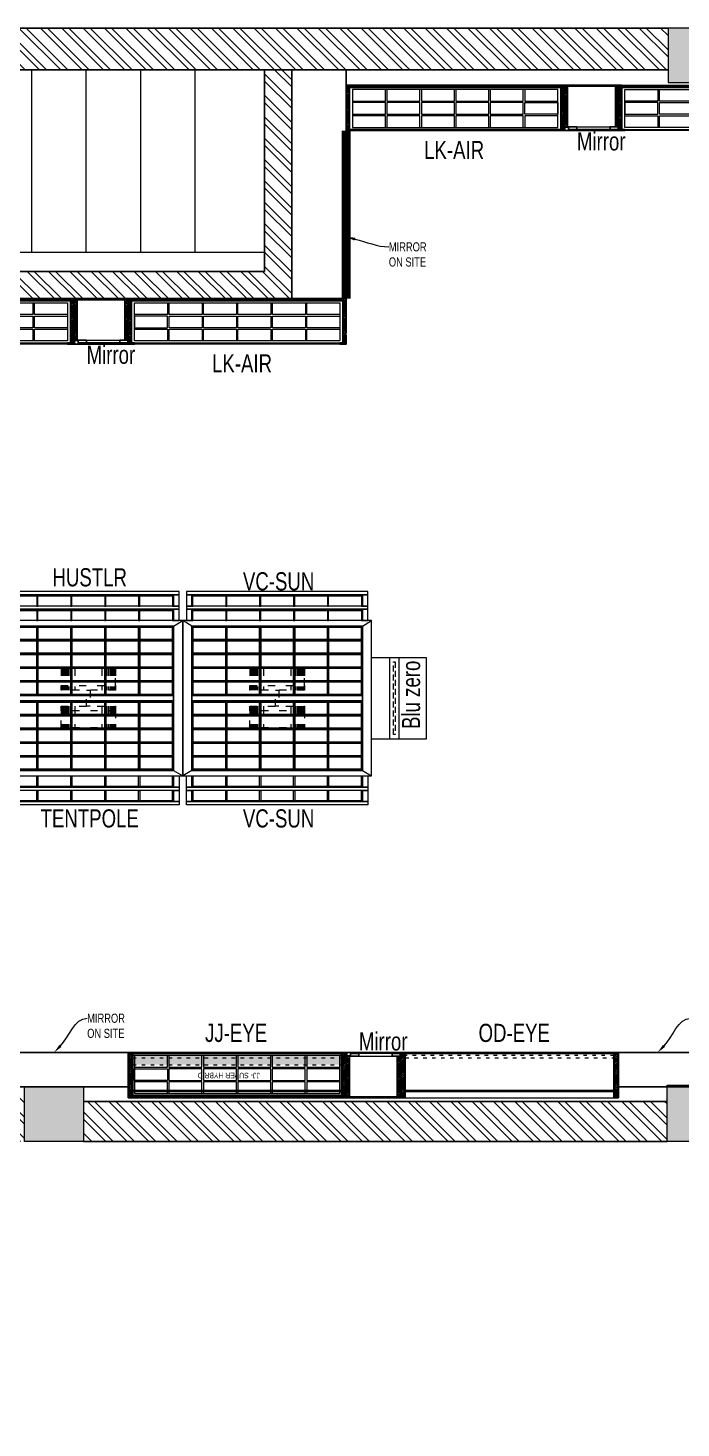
# Model space of a CAD drawing. Header units: feet. Extents: x 2754213 to 2776359, y -5767125 to -5759417.
# Drawn here: x 2758454 to 2762050, y -5767125 to -5759417 of the extents above; entities that cross this region are included whole.
import ezdxf
from ezdxf import colors
from ezdxf.entities.mleader import LeaderData, LeaderLine
from ezdxf.math import Vec2, Vec3

# ---------------------------------------------------------------- set-up
doc = ezdxf.new("R2010")
doc.units = ezdxf.units.FT
doc.header["$LTSCALE"] = 33
doc.header["$MEASUREMENT"] = 0
doc.linetypes.add('ACAD_ISO03W100', pattern=[30, 12, -18])
doc.linetypes.add('D10_DASHED', pattern=[0.75, 0.5, -0.25])
doc.layers.add('A-WALL', color=1, linetype='Continuous')
for name, color, linetype, lineweight in [('Column', 243, 'Continuous', 9), ('LENS-DIM', 252, 'Continuous', 5), ('LENS-FURNITURE', 13, 'Continuous', 9), ('LENS-PARTITION', 21, 'Continuous', 25), ('LENS-TEXT', 31, 'Continuous', 5), ('LENS_DIMENSION', 193, 'Continuous', 0), ('LENS_TEXT', 31, 'Continuous', 5), ('LK-FF&E FLOOR', 1, 'Continuous', 9), ('LK-FF&E WALL', 1, 'Continuous', 9), ('LK-MIRROR', 133, 'Continuous', 13), ('LN-ELEVATION-1', 81, 'Continuous', 25), ('LN-ELEVATION-2', 103, 'Continuous', 20), ('LN-ELEVATION-3', 125, 'Continuous', 18), ('LN-ELEVATION-4', 145, 'Continuous', 13), ('LN-ELEVATION-5', 167, 'Continuous', 5), ('LN-HATCH', 251, 'Continuous', 0), ('PLANO-TXT', 252, 'Continuous', 5), ('Steps', 4, 'Continuous', 9)]:
    doc.layers.add(name, color=color, linetype=linetype, lineweight=lineweight)
doc.styles.add('LK TXT', font='GILC____.TTF', dxfattribs={"height": 100})
doc.styles.get("Standard").update_dxf_attribs({"font": 'GILC____.TTF'})
pattern_1 = [(315, (-3180735.66, 5457392.19), (58.8666395, 58.8666395), []), (315, (-3180735.66, 5457352.94), (58.8666395, 58.8666395), [])]
pattern_2 = [(45, (7858054.0837, 3504049.203), (-4.4901280605, 4.4901280605), [])]

# ---------------------------------------------------------------- blocks, each defined once
blk = doc.blocks.new('A$Ce8050de2')
at = {"layer": 'Column'}
h = blk.add_hatch(color=8, dxfattribs=at)
h.dxf.hatch_style = 1
h.paths.add_polyline_path([(-21001, 7413), (-21001, 7478), (-21001, 7708), (-21356, 7708), (-21356, 7413)])
h.paths.add_polyline_path([(-21110.5, 1578), (-21021, 1578), (-21021, 1818), (-21021, 1898), (-21346, 1898), (-21346, 1578)])
h.paths.add_polyline_path([(-17599, 1578), (-17599, 1798), (-17599, 1878), (-17924, 1878), (-17924, 1818), (-17924, 1578)])
h.paths.add_polyline_path([(-14041, 1578), (-14041, 1808), (-14041, 1888), (-14386, 1888), (-14386, 1798), (-14386, 1578)])
h.paths.add_polyline_path([(-14041, 7408), (-14041, 7478), (-14041, 7708), (-14381, 7708), (-14381, 7478), (-14381, 7408)])
h.paths.add_polyline_path([(-8661, 7393), (-8661, 7478), (-8661, 7708), (-9156, 7708), (-9156, 7478), (-9156, 7393)])
h.paths.add_polyline_path([(-8891, 1299), (-8826, 1299), (-8826, 1670), (-8826, 1808), (-9121, 1808), (-9121, 1299)])
h.paths.add_polyline_path([(-4564, 0), (-4564, 230), (-4564, 410), (-4884, 410), (-4884, 299.5), (-4884, 0)])
h.paths.add_polyline_path([(-21346, 6368), (-21346, 5952), (-21001, 5952), (-21001, 6368)])
at = {"layer": 'LN-HATCH'}
h = blk.add_hatch(dxfattribs=at)
h.set_pattern_fill('ANSI32', color=256, scale=222, angle=-90)
h.set_pattern_definition(pattern_1)
h.paths.add_polyline_path([(-14381, 7478), (-14381, 7708), (-21001, 7708), (-21001, 7478), (-16495, 7478), (-16445, 7478)])
h.paths.add_polyline_path([(-14041, 7708), (-14041, 7478), (-9156, 7478), (-9156, 7708)])
h.paths.add_polyline_path([(-21021, 1818), (-21021, 1578), (-17924, 1578), (-17924, 1818)])
h.paths.add_polyline_path([(-17599, 1798), (-17599, 1578), (-14386, 1578), (-14386, 1798)])
h.paths.add_polyline_path([(-14041, 1808), (-14041, 1578), (-9121, 1578), (-9121, 1808)])
h.paths.add_polyline_path([(-7107, 1670), (-7107, 1041), (-6954, 1041), (-6954, 1808), (-8826, 1808), (-8826, 1670)])
h.paths.add_polyline_path([(-8891, 1299), (-9121, 1299), (-9121, 55), (-7119, 55), (-6966, 55), (-6137, 55), (-5877, 55), (-5877, 299.5), (-5877, 410), (-6137, 410), (-6137, 285), (-6966, 285), (-7119, 285), (-8891, 285)])
h.paths.add_polyline_path([(-4564, 230), (-4564, 0), (0, 0), (0, 7708), (-8661, 7708), (-8661, 7478), (-230, 7478), (-230, 230)])
h = blk.add_hatch(dxfattribs=at)
h.set_pattern_fill('ANSI32', color=256, scale=222, angle=-90)
h.set_pattern_definition(pattern_1)
h.paths.add_polyline_path([(-16603, 7478), (-16453, 7478), (-16453, 6218), (-21001, 6218), (-21001, 6368), (-16603, 6368)])
at = {"layer": 'A-WALL'}
for p, q in [((-14381, 7708), (-21001, 7708)), ((-16495, 7478), (-21001, 7478)), ((-16445, 7478), (-16495, 7478)), ((-14381, 7478), (-16445, 7478)), ((-17599, 1798), (-14386, 1798)), ((-17599, 1578), (-14386, 1578))]:
    blk.add_line(p, q, dxfattribs=at)
blk.add_lwpolyline([(-16603, 7478), (-16453, 7478), (-16453, 6218), (-21001, 6218), (-21001, 6368), (-16603, 6368)], close=True, dxfattribs=at)
at = {"layer": 'Column'}
for points in [[(-14041, 7478), (-14041, 7708), (-14381, 7708), (-14381, 7478), (-14381, 7408), (-14041, 7408)], [(-17924, 1878), (-17599, 1878), (-17599, 1798), (-17599, 1578), (-17924, 1578), (-17924, 1818)], [(-14386, 1888), (-14041, 1888), (-14041, 1808), (-14041, 1578), (-14386, 1578), (-14386, 1798)]]:
    blk.add_lwpolyline(points, close=True, dxfattribs=at)
at = {"layer": 'Steps'}
for p, q in [((-17886, 7478), (-17886, 6473)), ((-17586, 7478), (-17586, 6473)), ((-17286, 7478), (-17286, 6473)), ((-16986, 7478), (-16986, 6473)), ((-16603, 6473), (-16603, 7478)), ((-19686, 6473), (-16603, 6473))]:
    blk.add_line(p, q, dxfattribs=at)
blk = doc.blocks.new('VC HD 1200')
at = {"layer": 'LN-HATCH', "ltscale": 0.5}
h = blk.add_hatch(dxfattribs=at)
h.set_pattern_fill('ANSI31', color=256, scale=2)
h.set_pattern_definition([(45, (3760859.753, 1795248.936), (-4.490128061, 4.490128061), [])])
h.paths.add_polyline_path([(-1200, 250), (-1200, 60), (-1194, 60), (-1194, 50), (-1200, 50), (-1200, 6), (-1182, 6), (-1182, 250)])
h = blk.add_hatch(dxfattribs=at)
h.set_pattern_fill('ANSI31', color=256, scale=2)
h.set_pattern_definition(pattern_2)
h.paths.add_polyline_path([(0, 250), (0, 60), (-6, 60), (-6, 50), (0, 50), (0, 6), (-18, 6), (-18, 250)])
h = blk.add_hatch(dxfattribs=at)
h.set_pattern_fill('ANSI31', color=256, scale=2)
h.set_pattern_definition([(45, (7858047.0837, 3504049.203), (-4.4901280605, 4.4901280605), [])])
h.paths.add_polyline_path([(-1165, 6), (-1165, 0), (-1200, 0), (-1200, 6)])
h = blk.add_hatch(dxfattribs=at)
h.set_pattern_fill('ANSI31', color=256, scale=2)
h.set_pattern_definition(pattern_2)
h.paths.add_polyline_path([(-28, 6), (-28, 0), (0, 0), (0, 6)])
at = {"layer": 'LN-ELEVATION-1', "ltscale": 0.5}
for points in [[(-1200, 250), (-1200, 60), (-1194, 60), (-1194, 50), (-1200, 50), (-1200, 6), (-1182, 6), (-1182, 250)], [(-18, 238), (-1182, 238), (-1182, 244), (-18, 244)], [(0, 250), (0, 60), (-6, 60), (-6, 50), (0, 50), (0, 6), (-18, 6), (-18, 250)], [(-1165, 6), (-1165, 0), (-1200, 0), (-1200, 6)], [(-35, 6), (-35, 0), (0, 0), (0, 6)]]:
    blk.add_lwpolyline(points, close=True, dxfattribs=at)
at = {"layer": 'LN-ELEVATION-3', "ltscale": 0.5}
for p, q in [((-1182, 250), (-18, 250)), ((-1165, 6), (-35, 6)), ((-35, 0), (-1165, 0))]:
    blk.add_line(p, q, dxfattribs=at)
for points in [[(-1165, 226), (-35, 226), (-35, 18), (-1165, 18)], [(-1165, 226), (-983.3, 226), (-983.3, 162), (-1165, 162)], [(-975.3, 226), (-793.7, 226), (-793.7, 162), (-975.3, 162)], [(-785.7, 226), (-604, 226), (-604, 162), (-785.7, 162)], [(-596, 226), (-414.3, 226), (-414.3, 162), (-596, 162)], [(-406.3, 226), (-224.7, 226), (-224.7, 162), (-406.3, 162)], [(-216.7, 226), (-35, 226), (-35, 162), (-216.7, 162)], [(-1165, 90), (-983.3, 90), (-983.3, 154), (-1165, 154)], [(-1165, 82), (-983.3, 82), (-983.3, 18), (-1165, 18)], [(-975.3, 154), (-793.7, 154), (-793.7, 90), (-975.3, 90)], [(-975.3, 82), (-793.7, 82), (-793.7, 18), (-975.3, 18)], [(-785.7, 154), (-604, 154), (-604, 90), (-785.7, 90)], [(-785.7, 82), (-604, 82), (-604, 18), (-785.7, 18)], [(-596, 154), (-414.3, 154), (-414.3, 90), (-596, 90)], [(-596, 82), (-414.3, 82), (-414.3, 18), (-596, 18)], [(-406.3, 154), (-224.7, 154), (-224.7, 90), (-406.3, 90)], [(-406.3, 82), (-224.7, 82), (-224.7, 18), (-406.3, 18)], [(-216.7, 154), (-35, 154), (-35, 90), (-216.7, 90)], [(-216.7, 82), (-35, 82), (-35, 18), (-216.7, 18)]]:
    blk.add_lwpolyline(points, close=True, dxfattribs=at)
blk = doc.blocks.new('MIRROR')
at = {"layer": 'LN-HATCH', "ltscale": 0.5}
h = blk.add_hatch(dxfattribs=at)
h.set_pattern_fill('ANSI31', color=256, scale=2)
h.set_pattern_definition([(45, (4060433.7416, 1708720.787), (-4.4901280605, 4.4901280605), [])])
h.paths.add_polyline_path([(212.9, 101.3), (230.9, 101.3), (230.9, -127.7), (212.9, -127.7)])
h.paths.add_polyline_path([(230.9, 95.3), (494.9, 95.3), (494.9, 101.3), (230.9, 101.3)])
h.paths.add_polyline_path([(512.9, 101.3), (494.9, 101.3), (494.9, -127.7), (512.9, -127.7)])
at = {"layer": 'Defpoints'}
blk.add_lwpolyline([(512.9, 101.3), (212.9, 101.3), (212.9, -148.7), (512.9, -148.7)], close=True, dxfattribs=at)
at = {"layer": 'LN-ELEVATION-1'}
for points in [[(212.9, 101.3), (230.9, 101.3), (230.9, -127.7), (212.9, -127.7)], [(230.9, 95.3), (494.9, 95.3), (494.9, 101.3), (230.9, 101.3)], [(512.9, 101.3), (494.9, 101.3), (494.9, -127.7), (512.9, -127.7)], [(259.9, -141.7), (259.9, -127.7), (214.9, -127.7), (214.9, -148.7), (223.9, -148.7), (223.9, -147.2), (216.4, -147.2), (216.4, -141.7)], [(442.9, -141.7), (442.9, -127.7), (487.9, -127.7), (487.9, -148.7), (478.9, -148.7), (478.9, -147.2), (486.4, -147.2), (486.4, -141.7)], [(504.9, -148.7), (504.9, -147.2), (509.4, -147.2), (509.4, -129.2), (487.9, -129.2), (487.9, -127.7), (510.9, -127.7), (510.9, -148.7)]]:
    blk.add_lwpolyline(points, close=True, dxfattribs=at)
at = {"layer": 'LN-ELEVATION-2', "color": 4, "lineweight": 0}
blk.add_lwpolyline([(216.4, -141.7), (486.4, -141.7), (486.4, -147.2), (216.4, -147.2)], close=True, dxfattribs=at)
at = {"layer": 'LN-ELEVATION-2'}
blk.add_lwpolyline([(259.9, -141.7), (442.9, -141.7), (442.9, -127.7), (259.9, -127.7)], close=True, dxfattribs=at)
at = {"layer": 'LN-ELEVATION-4', "ltscale": 0.5}
blk.add_line((478.9, -148.7), (223.9, -148.7), dxfattribs=at)
blk = doc.blocks.new('JJ SHD 1200')
at = {"layer": 'LN-ELEVATION-5'}
h = blk.add_hatch(color=177, dxfattribs=at)
h.dxf.hatch_style = 1
h.paths.add_polyline_path([(1182, 68), (32, 68), (32, 18), (1182, 18)])
at = {"layer": 'LN-HATCH', "ltscale": 0.5}
h = blk.add_hatch(dxfattribs=at)
h.set_pattern_fill('ANSI31', color=256, scale=2)
h.set_pattern_definition([(45, (4097602.2716, 1708830.267), (-4.4901280605, 4.4901280605), [])])
h.paths.add_polyline_path([(1207, 250), (1207, 60), (1201, 60), (1201, 50), (1207, 50), (1207, 6), (1182, 6), (1182, 250)])
h.paths.add_polyline_path([(32, 210), (1182, 210), (1182, 216), (32, 216)])
h.paths.add_polyline_path([(1172, 6), (1172, 0), (1207, 0), (1207, 6)])
h.paths.add_polyline_path([(7, 250), (7, 60), (13, 60), (13, 50), (7, 50), (7, 6), (32, 6), (32, 250)])
h.paths.add_polyline_path([(42, 6), (42, 0), (7, 0), (7, 6)])
at = {"layer": 'LN-ELEVATION-1', "ltscale": 0.5}
for points in [[(7, 250), (7, 60), (13, 60), (13, 50), (7, 50), (7, 6), (25, 6), (25, 250)], [(7, 250), (7, 60), (13, 60), (13, 50), (7, 50), (7, 6), (32, 6), (32, 250)], [(25, 238), (1189, 238), (1189, 244), (25, 244)], [(1207, 250), (1207, 60), (1201, 60), (1201, 50), (1207, 50), (1207, 6), (1182, 6), (1182, 250)], [(1207, 250), (1207, 60), (1201, 60), (1201, 50), (1207, 50), (1207, 6), (1189, 6), (1189, 250)], [(32, 210), (1182, 210), (1182, 216), (32, 216)], [(42, 6), (42, 0), (7, 0), (7, 6)], [(42, 6), (42, 0), (7, 0), (7, 6)], [(1172, 6), (1172, 0), (1207, 0), (1207, 6)], [(1172, 6), (1172, 0), (1207, 0), (1207, 6)]]:
    blk.add_lwpolyline(points, close=True, dxfattribs=at)
at = {"layer": 'LN-ELEVATION-3', "ltscale": 0.5}
for p, q in [((1189, 250), (25, 250)), ((1182, 250), (32, 250)), ((1172, 6), (42, 6)), ((1172, 6), (42, 6)), ((42, 0), (1172, 0)), ((42, 0), (1172, 0))]:
    blk.add_line(p, q, dxfattribs=at)
for points in [[(1172, 226), (42, 226), (42, 18), (1172, 18)], [(223.7, 226), (42, 226), (42, 162), (223.7, 162)], [(413.3, 226), (231.7, 226), (231.7, 162), (413.3, 162)], [(603, 226), (421.3, 226), (421.3, 162), (603, 162)], [(792.7, 226), (611, 226), (611, 162), (792.7, 162)], [(982.3, 226), (800.7, 226), (800.7, 162), (982.3, 162)], [(1172, 226), (990.3, 226), (990.3, 162), (1172, 162)], [(223.7, 154), (42, 154), (42, 90), (223.7, 90)], [(223.7, 82), (42, 82), (42, 18), (223.7, 18)], [(413.3, 154), (231.7, 154), (231.7, 90), (413.3, 90)], [(413.3, 82), (231.7, 82), (231.7, 18), (413.3, 18)], [(603, 154), (421.3, 154), (421.3, 90), (603, 90)], [(603, 82), (421.3, 82), (421.3, 18), (603, 18)], [(792.7, 154), (611, 154), (611, 90), (792.7, 90)], [(792.7, 82), (611, 82), (611, 18), (792.7, 18)], [(982.3, 154), (800.7, 154), (800.7, 90), (982.3, 90)], [(982.3, 82), (800.7, 82), (800.7, 18), (982.3, 18)], [(1172, 90), (990.3, 90), (990.3, 154), (1172, 154)], [(1172, 82), (990.3, 82), (990.3, 18), (1172, 18)]]:
    blk.add_lwpolyline(points, close=True, dxfattribs=at)
at = {"layer": 'LN-ELEVATION-4', "linetype": 'ACAD_ISO03W100', "ltscale": 0.05}
for points in [[(1182, 68), (32, 68), (32, 18), (1182, 18)], [(1182, 30), (32, 30), (32, 18), (1182, 18)]]:
    blk.add_lwpolyline(points, close=True, dxfattribs=at)
at = {"layer": 'LK-FF&E WALL', "ltscale": 0.5, "insert": (482.5, 142.3), "char_height": 30, "attachment_point": 1}
blk.add_mtext_dynamic_manual_height_columns('\\pt120;JJ- SUPER HYBRID', width=526.835, gutter_width=500, heights=[0], dxfattribs=at)
blk = doc.blocks.new('JJ SH 1200')
at = {"layer": 'LN-HATCH', "ltscale": 0.5}
h = blk.add_hatch(dxfattribs=at)
h.set_pattern_fill('ANSI31', color=256, scale=2)
h.set_pattern_definition([(45, (4097187.331, 1708800.267), (-4.4901280605, 4.4901280605), [])])
h.paths.add_polyline_path([(792.1, 220), (792.1, 30), (786.1, 30), (786.1, 20), (792.1, 20), (792.1, -24), (767.1, -24), (767.1, 220)])
h.paths.add_polyline_path([(-382.9, 180), (767.1, 180), (767.1, 186), (-382.9, 186)])
h.paths.add_polyline_path([(757.1, -24), (757.1, -30), (792.1, -30), (792.1, -24)])
h.paths.add_polyline_path([(-407.9, 220), (-407.9, 30), (-401.9, 30), (-401.9, 20), (-407.9, 20), (-407.9, -24), (-382.9, -24), (-382.9, 220)])
h.paths.add_polyline_path([(-372.9, -24), (-372.9, -30), (-407.9, -30), (-407.9, -24)])
at = {"layer": 'LN-ELEVATION-1', "ltscale": 0.5}
for points in [[(-407.9, 220), (-407.9, 30), (-401.9, 30), (-401.9, 20), (-407.9, 20), (-407.9, -24), (-382.9, -24), (-382.9, 220)], [(-382.9, 180), (767.1, 180), (767.1, 186), (-382.9, 186)], [(792.1, 220), (792.1, 30), (786.1, 30), (786.1, 20), (792.1, 20), (792.1, -24), (767.1, -24), (767.1, 220)], [(-372.9, -24), (-372.9, -30), (-407.9, -30), (-407.9, -24)], [(757.1, -24), (757.1, -30), (792.1, -30), (792.1, -24)]]:
    blk.add_lwpolyline(points, close=True, dxfattribs=at)
at = {"layer": 'LN-ELEVATION-3', "ltscale": 0.5}
for p, q in [((767.1, 220), (-382.9, 220)), ((757.1, -24), (-372.9, -24)), ((-372.9, -30), (757.1, -30))]:
    blk.add_line(p, q, dxfattribs=at)
at = {"layer": 'LN-ELEVATION-4', "linetype": 'ACAD_ISO03W100', "ltscale": 0.05}
blk.add_lwpolyline([(767.1, 0), (-382.9, 0), (-382.9, -12), (767.1, -12)], close=True, dxfattribs=at)
blk = doc.blocks.new('ffgd')
at = {"layer": 'LN-ELEVATION-4', "linetype": 'ACAD_ISO03W100', "ltscale": 0.1}
blk.add_lwpolyline([(0, 47.3), (0, -41.5), (-20, -41.5), (-20, 47.3)], close=True, dxfattribs=at)
at = {"layer": 'LN-ELEVATION-5', "linetype": 'ACAD_ISO03W100', "ltscale": 0.1}
for p, q in [((-159.9, 165.7), (-159.9, 47.3)), ((-159.7, 165.7), (-159.7, 47.3)), ((-159.4, 165.7), (-159.4, 47.3)), ((-159, 165.7), (-159, 47.3)), ((-158.5, 165.7), (-158.5, 47.3)), ((-157.9, 165.7), (-157.9, 47.3)), ((-157.1, 165.7), (-157.1, 47.3)), ((-156.1, 165.7), (-156.1, 47.3)), ((-154.1, 165.7), (-154.1, 47.3)), ((-151.1, 165.7), (-151.1, 47.3)), ((-146.1, 165.7), (-146.1, 47.3)), ((-141.1, 165.7), (-141.1, 47.3)), ((-135.1, 165.7), (-135.1, 47.3)), ((-128.1, 165.7), (-128.1, 47.3)), ((-120.1, 165.7), (-120.1, 47.3)), ((-111.1, 165.7), (-111.1, 47.3)), ((-102.1, 165.7), (-102.1, 47.3)), ((-85, 165.7), (-85, 47.3)), ((65, 165.7), (65, 47.3)), ((82.1, 165.7), (82.1, 47.3)), ((91.1, 165.7), (91.1, 47.3)), ((100.1, 165.7), (100.1, 47.3)), ((108.1, 165.7), (108.1, 47.3)), ((115.1, 165.7), (115.1, 47.3)), ((121.1, 165.7), (121.1, 47.3)), ((126.1, 165.7), (126.1, 47.3)), ((131.1, 165.7), (131.1, 47.3)), ((134.1, 165.7), (134.1, 47.3)), ((136.1, 165.7), (136.1, 47.3)), ((137.1, 165.7), (137.1, 47.3)), ((137.9, 165.7), (137.9, 47.3)), ((138.5, 165.7), (138.5, 47.3)), ((139, 165.7), (139, 47.3)), ((139.4, 165.7), (139.4, 47.3)), ((139.7, 165.7), (139.7, 47.3)), ((139.9, 165.7), (139.9, 47.3)), ((-159.9, -41.5), (-159.9, -159.9)), ((-159.7, -41.5), (-159.7, -159.9)), ((-159.4, -41.5), (-159.4, -159.9)), ((-159, -41.5), (-159, -159.9)), ((-158.5, -41.5), (-158.5, -159.9)), ((-157.9, -41.5), (-157.9, -159.9)), ((-157.1, -41.5), (-157.1, -159.9)), ((-156.1, -41.5), (-156.1, -159.9)), ((-154.1, -41.5), (-154.1, -159.9)), ((-151.1, -41.5), (-151.1, -159.9)), ((-146.1, -41.5), (-146.1, -159.9)), ((-141.1, -41.5), (-141.1, -159.9)), ((-135.1, -41.5), (-135.1, -159.9)), ((-128.1, -41.5), (-128.1, -159.9)), ((-120.1, -41.5), (-120.1, -159.9)), ((-111.1, -41.5), (-111.1, -159.9)), ((-102.1, -41.5), (-102.1, -159.9)), ((-85, -41.5), (-85, -159.9)), ((65, -41.5), (65, -159.9)), ((82.1, -41.5), (82.1, -159.9)), ((91.1, -41.5), (91.1, -159.9)), ((100.1, -41.5), (100.1, -159.9)), ((108.1, -41.5), (108.1, -159.9)), ((115.1, -41.5), (115.1, -159.9)), ((121.1, -41.5), (121.1, -159.9)), ((126.1, -41.5), (126.1, -159.9)), ((131.1, -41.5), (131.1, -159.9)), ((134.1, -41.5), (134.1, -159.9)), ((136.1, -41.5), (136.1, -159.9)), ((137.1, -41.5), (137.1, -159.9)), ((137.9, -41.5), (137.9, -159.9)), ((138.5, -41.5), (138.5, -159.9)), ((139, -41.5), (139, -159.9)), ((139.4, -41.5), (139.4, -159.9)), ((139.7, -41.5), (139.7, -159.9)), ((139.9, -41.5), (139.9, -159.9))]:
    blk.add_line(p, q, dxfattribs=at)
for points in [[(140, 73), (140, 165.7), (-160, 165.7), (-160, 73)], [(140, -67.1), (140, -159.9), (-160, -159.9), (-160, -67.1)]]:
    blk.add_lwpolyline(points, dxfattribs=at)
for points in [[(140, 73), (140, 47.3), (-160, 47.3), (-160, 73)], [(140, -41.5), (140, -67.1), (-160, -67.1), (-160, -41.5)]]:
    blk.add_lwpolyline(points, close=True, dxfattribs=at)
blk = doc.blocks.new('EURO 1040 x 1175')
at = {"layer": 'LN-ELEVATION-1'}
for points in [[(-470, -327.4), (470, -327.4), (470, 467.6), (-470, 467.6)], [(-470, 85.1), (470, 85.1), (470, 467.6), (-470, 467.6)], [(-283.2, 85.1), (-277.2, 85.1), (-277.2, 467.6), (-283.2, 467.6)], [(-96.4, 85.1), (-90.4, 85.1), (-90.4, 467.6), (-96.4, 467.6)], [(90.4, 85.1), (96.4, 85.1), (96.4, 467.6), (90.4, 467.6)], [(277.2, 85.1), (283.2, 85.1), (283.2, 467.6), (277.2, 467.6)], [(-470, 386.6), (-283.2, 386.6), (-283.2, 392.6), (-470, 392.6)], [(-277.2, 386.6), (-96.4, 386.6), (-96.4, 392.6), (-277.2, 392.6)], [(-90.4, 386.6), (90.4, 386.6), (90.4, 392.6), (-90.4, 392.6)], [(96.4, 386.6), (277.2, 386.6), (277.2, 392.6), (96.4, 392.6)], [(283.2, 386.6), (470, 386.6), (470, 392.6), (283.2, 392.6)], [(-470, 311.2), (-283.2, 311.2), (-283.2, 317.2), (-470, 317.2)], [(-277.2, 311.2), (-96.4, 311.2), (-96.4, 317.2), (-277.2, 317.2)], [(-90.4, 311.2), (90.4, 311.2), (90.4, 317.2), (-90.4, 317.2)], [(96.4, 311.2), (277.2, 311.2), (277.2, 317.2), (96.4, 317.2)], [(283.2, 311.2), (470, 311.2), (470, 317.2), (283.2, 317.2)], [(-470, 235.8), (-283.2, 235.8), (-283.2, 241.8), (-470, 241.8)], [(-277.2, 235.8), (-96.4, 235.8), (-96.4, 241.8), (-277.2, 241.8)], [(-90.4, 235.8), (90.4, 235.8), (90.4, 241.8), (-90.4, 241.8)], [(96.4, 235.8), (277.2, 235.8), (277.2, 241.8), (96.4, 241.8)], [(283.2, 235.8), (470, 235.8), (470, 241.8), (283.2, 241.8)], [(-470, 160.4), (-283.2, 160.4), (-283.2, 166.4), (-470, 166.4)], [(-277.2, 160.4), (-96.4, 160.4), (-96.4, 166.4), (-277.2, 166.4)], [(-90.4, 160.4), (90.4, 160.4), (90.4, 166.4), (-90.4, 166.4)], [(96.4, 160.4), (277.2, 160.4), (277.2, 166.4), (96.4, 166.4)], [(283.2, 160.4), (470, 160.4), (470, 166.4), (283.2, 166.4)], [(-470, 85.1), (470, 85.1), (470, 55.1), (-470, 55.1)], [(-470, 55.1), (470, 55.1), (470, -327.4), (-470, -327.4)], [(-283.2, 55.1), (-277.2, 55.1), (-277.2, -327.4), (-283.2, -327.4)], [(-96.4, 55.1), (-90.4, 55.1), (-90.4, -327.4), (-96.4, -327.4)], [(90.4, 55.1), (96.4, 55.1), (96.4, -327.4), (90.4, -327.4)], [(277.2, 55.1), (283.2, 55.1), (283.2, -327.4), (277.2, -327.4)], [(-470, -20.3), (-283.2, -20.3), (-283.2, -26.3), (-470, -26.3)], [(-277.2, -20.3), (-96.4, -20.3), (-96.4, -26.3), (-277.2, -26.3)], [(-90.4, -20.3), (90.4, -20.3), (90.4, -26.3), (-90.4, -26.3)], [(96.4, -20.3), (277.2, -20.3), (277.2, -26.3), (96.4, -26.3)], [(283.2, -20.3), (470, -20.3), (470, -26.3), (283.2, -26.3)], [(-470, -95.7), (-283.2, -95.7), (-283.2, -101.7), (-470, -101.7)], [(-277.2, -95.7), (-96.4, -95.7), (-96.4, -101.7), (-277.2, -101.7)], [(-90.4, -95.7), (90.4, -95.7), (90.4, -101.7), (-90.4, -101.7)], [(96.4, -95.7), (277.2, -95.7), (277.2, -101.7), (96.4, -101.7)], [(283.2, -95.7), (470, -95.7), (470, -101.7), (283.2, -101.7)], [(-470, -171.1), (-283.2, -171.1), (-283.2, -177.1), (-470, -177.1)], [(-277.2, -171.1), (-96.4, -171.1), (-96.4, -177.1), (-277.2, -177.1)], [(-90.4, -171.1), (90.4, -171.1), (90.4, -177.1), (-90.4, -177.1)], [(96.4, -171.1), (277.2, -171.1), (277.2, -177.1), (96.4, -177.1)], [(283.2, -171.1), (470, -171.1), (470, -177.1), (283.2, -177.1)], [(-470, -246.4), (-283.2, -246.4), (-283.2, -252.4), (-470, -252.4)], [(-277.2, -246.4), (-96.4, -246.4), (-96.4, -252.4), (-277.2, -252.4)], [(-90.4, -246.4), (90.4, -246.4), (90.4, -252.4), (-90.4, -252.4)], [(96.4, -246.4), (277.2, -246.4), (277.2, -252.4), (96.4, -252.4)], [(283.2, -246.4), (470, -246.4), (470, -252.4), (283.2, -252.4)]]:
    blk.add_lwpolyline(points, close=True, dxfattribs=at)
for points in [[(-283.2, 461.6), (-464, 461.6), (-464, 317.2)], [(-96.4, 461.6), (-277.2, 461.6)], [(90.4, 461.6), (-90.4, 461.6)], [(277.2, 461.6), (96.4, 461.6)], [(464, 317.2), (464, 461.6), (283.2, 461.6)], [(-464, 311.2), (-464, 241.8)], [(464, 241.8), (464, 311.2)], [(-464, 235.8), (-464, 166.4)], [(464, 166.4), (464, 235.8)], [(-464, 160.4), (-464, 91.1), (-283.2, 91.1)], [(283.2, 91.1), (464, 91.1), (464, 160.4)], [(-277.2, 91.1), (-96.4, 91.1)], [(-90.4, 91.1), (90.4, 91.1)], [(96.4, 91.1), (277.2, 91.1)], [(-464, -20.3), (-464, 49.1), (-283.2, 49.1)], [(-277.2, 49.1), (-96.4, 49.1)], [(-90.4, 49.1), (90.4, 49.1)], [(96.4, 49.1), (277.2, 49.1)], [(283.2, 49.1), (464, 49.1), (464, -20.3)], [(-464, -95.7), (-464, -26.3)], [(464, -26.3), (464, -95.7)], [(-464, -171.1), (-464, -101.7)], [(464, -101.7), (464, -171.1)], [(-283.2, -321.4), (-464, -321.4), (-464, -177.1)], [(464, -177.1), (464, -321.4), (283.2, -321.4)], [(-96.4, -321.4), (-277.2, -321.4)], [(90.4, -321.4), (-90.4, -321.4)], [(277.2, -321.4), (96.4, -321.4)]]:
    blk.add_lwpolyline(points, dxfattribs=at)
at = {"layer": 'LN-ELEVATION-2'}
blk.add_lwpolyline([(-520, -357.4), (520, -357.4), (520, 497.6), (-520, 497.6)], close=True, dxfattribs=at)
for points in [[(-470, 467.6), (-520, 497.6)], [(470, 467.6), (520, 497.6)], [(-470, -327.4), (-520, -357.4)], [(470, -327.4), (520, -357.4)]]:
    blk.add_lwpolyline(points, dxfattribs=at)
at = {"layer": 'LN-ELEVATION-3'}
for points in [[(-500, 559.6), (500, 559.6), (500, 577.6), (-500, 577.6)], [(-500, 497.6), (-470, 497.6), (-470, 559.6), (-500, 559.6)], [(470, 497.6), (500, 497.6), (500, 559.6), (470, 559.6)], [(-500, -357.4), (-470, -357.4), (-470, -419.4), (-500, -419.4)], [(470, -357.4), (500, -357.4), (500, -419.4), (470, -419.4)], [(-500, -419.4), (500, -419.4), (500, -437.4), (-500, -437.4)]]:
    blk.add_lwpolyline(points, close=True, dxfattribs=at)
at = {"layer": 'LN-ELEVATION-4'}
for points in [[(-500, 639.6), (500, 639.6), (500, 657.6), (-500, 657.6)], [(-500, 577.6), (-470, 577.6), (-470, 639.6), (-500, 639.6)], [(470, 577.6), (500, 577.6), (500, 639.6), (470, 639.6)], [(-470, 497.6), (-464, 497.6), (-464, 559.6), (-470, 559.6)], [(-464, 553.6), (-283.2, 553.6), (-283.2, 559.6), (-464, 559.6)], [(-283.2, 497.6), (-277.2, 497.6), (-277.2, 559.6), (-283.2, 559.6)], [(-277.2, 553.6), (-96.4, 553.6), (-96.4, 559.6), (-277.2, 559.6)], [(-96.4, 497.6), (-90.4, 497.6), (-90.4, 559.6), (-96.4, 559.6)], [(-90.4, 553.6), (90.4, 553.6), (90.4, 559.6), (-90.4, 559.6)], [(90.4, 497.6), (96.4, 497.6), (96.4, 559.6), (90.4, 559.6)], [(96.4, 553.6), (277.2, 553.6), (277.2, 559.6), (96.4, 559.6)], [(277.2, 497.6), (283.2, 497.6), (283.2, 559.6), (277.2, 559.6)], [(283.2, 553.6), (464, 553.6), (464, 559.6), (283.2, 559.6)], [(464, 497.6), (470, 497.6), (470, 559.6), (464, 559.6)], [(-470, -357.4), (-464, -357.4), (-464, -419.4), (-470, -419.4)], [(-283.2, -357.4), (-277.2, -357.4), (-277.2, -419.4), (-283.2, -419.4)], [(-96.4, -357.4), (-90.4, -357.4), (-90.4, -419.4), (-96.4, -419.4)], [(90.4, -357.4), (96.4, -357.4), (96.4, -419.4), (90.4, -419.4)], [(277.2, -357.4), (283.2, -357.4), (283.2, -419.4), (277.2, -419.4)], [(464, -357.4), (470, -357.4), (470, -419.4), (464, -419.4)], [(-500, -437.4), (-470, -437.4), (-470, -499.4), (-500, -499.4)], [(-464, -413.4), (-283.2, -413.4), (-283.2, -419.4), (-464, -419.4)], [(-277.2, -413.4), (-96.4, -413.4), (-96.4, -419.4), (-277.2, -419.4)], [(-90.4, -413.4), (90.4, -413.4), (90.4, -419.4), (-90.4, -419.4)], [(96.4, -413.4), (277.2, -413.4), (277.2, -419.4), (96.4, -419.4)], [(283.2, -413.4), (464, -413.4), (464, -419.4), (283.2, -419.4)], [(470, -437.4), (500, -437.4), (500, -499.4), (470, -499.4)], [(-500, -499.4), (500, -499.4), (500, -517.4), (-500, -517.4)]]:
    blk.add_lwpolyline(points, close=True, dxfattribs=at)
at = {"layer": 'LN-ELEVATION-5'}
for points in [[(-470, 577.6), (-464, 577.6), (-464, 639.6), (-470, 639.6)], [(-464, 633.6), (-283.2, 633.6), (-283.2, 639.6), (-464, 639.6)], [(-283.2, 577.6), (-277.2, 577.6), (-277.2, 639.6), (-283.2, 639.6)], [(-277.2, 633.6), (-96.4, 633.6), (-96.4, 639.6), (-277.2, 639.6)], [(-96.4, 577.6), (-90.4, 577.6), (-90.4, 639.6), (-96.4, 639.6)], [(-90.4, 633.6), (90.4, 633.6), (90.4, 639.6), (-90.4, 639.6)], [(90.4, 577.6), (96.4, 577.6), (96.4, 639.6), (90.4, 639.6)], [(96.4, 633.6), (277.2, 633.6), (277.2, 639.6), (96.4, 639.6)], [(277.2, 577.6), (283.2, 577.6), (283.2, 639.6), (277.2, 639.6)], [(283.2, 633.6), (464, 633.6), (464, 639.6), (283.2, 639.6)], [(464, 577.6), (470, 577.6), (470, 639.6), (464, 639.6)], [(-470, -437.4), (-464, -437.4), (-464, -499.4), (-470, -499.4)], [(-283.2, -437.4), (-277.2, -437.4), (-277.2, -499.4), (-283.2, -499.4)], [(-96.4, -437.4), (-90.4, -437.4), (-90.4, -499.4), (-96.4, -499.4)], [(90.4, -437.4), (96.4, -437.4), (96.4, -499.4), (90.4, -499.4)], [(277.2, -437.4), (283.2, -437.4), (283.2, -499.4), (277.2, -499.4)], [(464, -437.4), (470, -437.4), (470, -499.4), (464, -499.4)], [(-464, -493.4), (-283.2, -493.4), (-283.2, -499.4), (-464, -499.4)], [(-277.2, -493.4), (-96.4, -493.4), (-96.4, -499.4), (-277.2, -499.4)], [(-90.4, -493.4), (90.4, -493.4), (90.4, -499.4), (-90.4, -499.4)], [(96.4, -493.4), (277.2, -493.4), (277.2, -499.4), (96.4, -499.4)], [(283.2, -493.4), (464, -493.4), (464, -499.4), (283.2, -499.4)]]:
    blk.add_lwpolyline(points, close=True, dxfattribs=at)
at = {"layer": 'LENS-DIM'}
blk.add_blockref('ffgd', (10, 67.1), dxfattribs=at)
blk = doc.blocks.new('BLUE ZERO')
at = {"layer": 'LENS-FURNITURE', "ltscale": 0.5}
for points in [[(86206.7, 120883.4), (86206.7, 120433.4), (85906.7, 120433.4), (85906.7, 120883.4)], [(86106.7, 120883.4), (86106.7, 120433.4), (86056.7, 120433.4), (86056.7, 120883.4)]]:
    blk.add_lwpolyline(points, close=True, dxfattribs=at)
at = {"layer": 'LENS-FURNITURE', "linetype": 'D10_DASHED', "ltscale": 2}
blk.add_lwpolyline([(86085.7, 120858.4), (86085.7, 120458.4), (86077.7, 120458.4), (86077.7, 120858.4)], close=True, dxfattribs=at)

msp = doc.modelspace()

# ---------------------------------------------------------------- linework, layer by layer
at = {"layer": 'LENS-PARTITION'}
for points in [[(2760206, -5760906.6), (2759906, -5760906.6), (2759906, -5759646.6), (2760206, -5759646.6)], [(2759005.5, -5765246.6), (2758393, -5765246.6), (2758393, -5765056.6), (2759005.5, -5765056.6)], [(2762318, -5765246.6), (2761705.5, -5765246.6), (2761705.5, -5765056.6), (2762318, -5765056.6)]]:
    msp.add_lwpolyline(points, close=True, dxfattribs=at)
at = {"layer": 'LK-MIRROR', "linetype": 'ACAD_ISO03W100', "ltscale": 0.05, "const_width": 50}
msp.add_lwpolyline([(2760206, -5759981.6), (2760206, -5760906.6)], dxfattribs=at)

# ---------------------------------------------------------------- block references
at = {"layer": 'LENS_DIMENSION'}
msp.add_blockref('A$Ce8050de2', (2776359, -5767124.6), dxfattribs=at)
at = {"layer": 'LK-FF&E FLOOR'}
for p in [(2758786, -5763176.6), (2759826, -5763176.6)]:
    msp.add_blockref('EURO 1040 x 1175', p, dxfattribs=at)
at = {"layer": 'LK-FF&E FLOOR', "rotation": 180}
msp.add_blockref('BLUE ZERO', (2846552.7, -5642448.2), dxfattribs=at)
at = {"layer": 'LK-FF&E WALL', "xscale": -1}
for name, p in [('VC HD 1200', (2760206, -5759981.6)), ('MIRROR', (2761918.9, -5759832.9)), ('MIRROR', (2759218.9, -5761007.9))]:
    msp.add_blockref(name, p, dxfattribs=at)
at = {"layer": 'LK-FF&E WALL'}
for p in [(2762906, -5759981.6), (2758706, -5761156.6), (2760206, -5761156.6)]:
    msp.add_blockref('VC HD 1200', p, dxfattribs=at)
at = {"layer": 'LK-FF&E WALL', "rotation": 180}
for name, p in [('JJ SHD 1200', (2760212.5, -5765056.6)), ('MIRROR', (2760718.4, -5765205.2)), ('JJ SH 1200', (2761297.5, -5765086.6))]:
    msp.add_blockref(name, p, dxfattribs=at)

# ---------------------------------------------------------------- texts
at = {"layer": 'LENS_TEXT', "linetype": 'Continuous', "ltscale": 3, "char_height": 100, "width": 324.474, "attachment_point": 5, "style": 'LK TXT'}
for insert in [(2761610.3, -5760041.3), (2758910.3, -5761216.3), (2760409.8, -5764996.8)]:
    msp.add_mtext('{\\C7;Mirror}', dxfattribs=dict(at, insert=insert))
at = {"layer": 'PLANO-TXT', "linetype": 'Continuous', "ltscale": 3, "char_height": 100, "width": 244.677, "attachment_point": 5, "style": 'LK TXT'}
for s, insert in [('LK-AIR', (2760800.4, -5760088.2)), ('LK-AIR', (2759632.5, -5761263.2)), ('HUSTLR', (2758793.8, -5762441.6)), ('VC-SUN', (2759833.8, -5762463.8)), ('TENTPOLE', (2758793.8, -5763769.1)), ('VC-SUN', (2759833.8, -5763769.1)), ('JJ-EYE', (2759599.9, -5764949.9)), ('OD-EYE', (2761131.3, -5764949.9))]:
    msp.add_mtext(s, dxfattribs=dict(at, insert=insert))
at = {"layer": 'PLANO-TXT', "linetype": 'Continuous', "ltscale": 3, "insert": (2760563.5, -5763087.8), "char_height": 100, "width": 510.552, "attachment_point": 5, "rotation": 90, "style": 'LK TXT'}
msp.add_mtext('\\pt800;Blu zero', dxfattribs=at)

# ---------------------------------------------------------------- leaders
at = {"layer": 'LENS-TEXT', "color": 7}
ml = msp.add_multileader_mtext('Standard', dxfattribs=at)
ml.set_content('\\pxql,t3;{\\C0;MIRROR ON SITE}', color=1)
ml.set_leader_properties(color=256, linetype='ByLayer', lineweight=-1)
ml.build(insert=Vec2(0, 0))
ml.multileader.update_dxf_attribs({"leader_type": 2, "dogleg_length": 0.36, "arrow_head_size": 50})
ctx = ml.context
ctx.base_point, ctx.char_height, ctx.arrow_head_size, ctx.landing_gap_size, ctx.plane_origin = Vec3(2760440.8, -5760621.7), 50, 50, 0.09, Vec3(2759768.4, -5760159.1)
notes = []
notes.append((ctx, [(0, (1, 1, 0), (2760440.4, -5760621.7), (1, 0), 0.36, [(0, [(2760206, -5760567.6)], 0, [])])]))
ctx.mtext.insert, ctx.mtext.width, ctx.mtext.flow_direction = Vec3(2760440.9, -5760596.4), 237.261, 5
ml = msp.add_multileader_mtext('Standard', dxfattribs=at)
ml.set_content('\\pxql,t3;{\\C0;MIRROR ON SITE}', color=1)
ml.set_leader_properties(color=256, linetype='ByLayer', lineweight=-1)
ml.build(insert=Vec2(0, 0))
ml.multileader.update_dxf_attribs({"leader_type": 2, "dogleg_length": 0.36, "arrow_head_size": 50})
ctx = ml.context
ctx.base_point, ctx.char_height, ctx.arrow_head_size, ctx.landing_gap_size, ctx.plane_origin = Vec3(2758779.8, -5764868.7, 0), 50, 50, 0.09, Vec3(2758107.4, -5765200.3, 0)
notes.append((ctx, [(0, (1, 1, 0), (2758779.4, -5764868.7, 0), (1, 0), 0.36, [(0, [(2758598, -5765056.6, 0)], 0, [])])]))
ctx.mtext.insert, ctx.mtext.width, ctx.mtext.flow_direction = Vec3(2758779.9, -5764843.4, 0), 237.261, 5
ml = msp.add_multileader_mtext('Standard', dxfattribs=at)
ml.set_content('\\pxql,t3;{\\C0;MIRROR ON SITE}', color=1)
ml.set_leader_properties(color=256, linetype='ByLayer', lineweight=-1)
ml.build(insert=Vec2(0, 0))
ml.multileader.update_dxf_attribs({"leader_type": 2, "dogleg_length": 0.36, "arrow_head_size": 50})
ctx = ml.context
ctx.base_point, ctx.char_height, ctx.arrow_head_size, ctx.landing_gap_size, ctx.plane_origin = Vec3(2762103.3, -5764868.7, 0), 50, 50, 0.09, Vec3(2761430.9, -5765200.3, 0)
notes.append((ctx, [(0, (1, 1, 0), (2762102.9, -5764868.7, 0), (1, 0), 0.36, [(0, [(2761921.5, -5765056.6, 0)], 0, [])])]))
ctx.mtext.insert, ctx.mtext.width, ctx.mtext.flow_direction = Vec3(2762103.4, -5764843.4, 0), 237.261, 5
for ctx, leaders in notes:
    for number, flags, end, landing, length, lines in leaders:
        leader = LeaderData()
        leader.index, (leader.has_last_leader_line, leader.has_dogleg_vector, leader.attachment_direction) = number, flags
        leader.last_leader_point, leader.dogleg_vector, leader.dogleg_length = Vec3(end), Vec3(landing), length
        for number, points, colour, breaks in lines:
            line = LeaderLine()
            line.index, line.vertices, line.color, line.breaks = number, Vec3.list(points), colors.encode_raw_color(colour), breaks
            leader.lines.append(line)
        ctx.leaders.append(leader)

doc.saveas('drawing.dxf')
